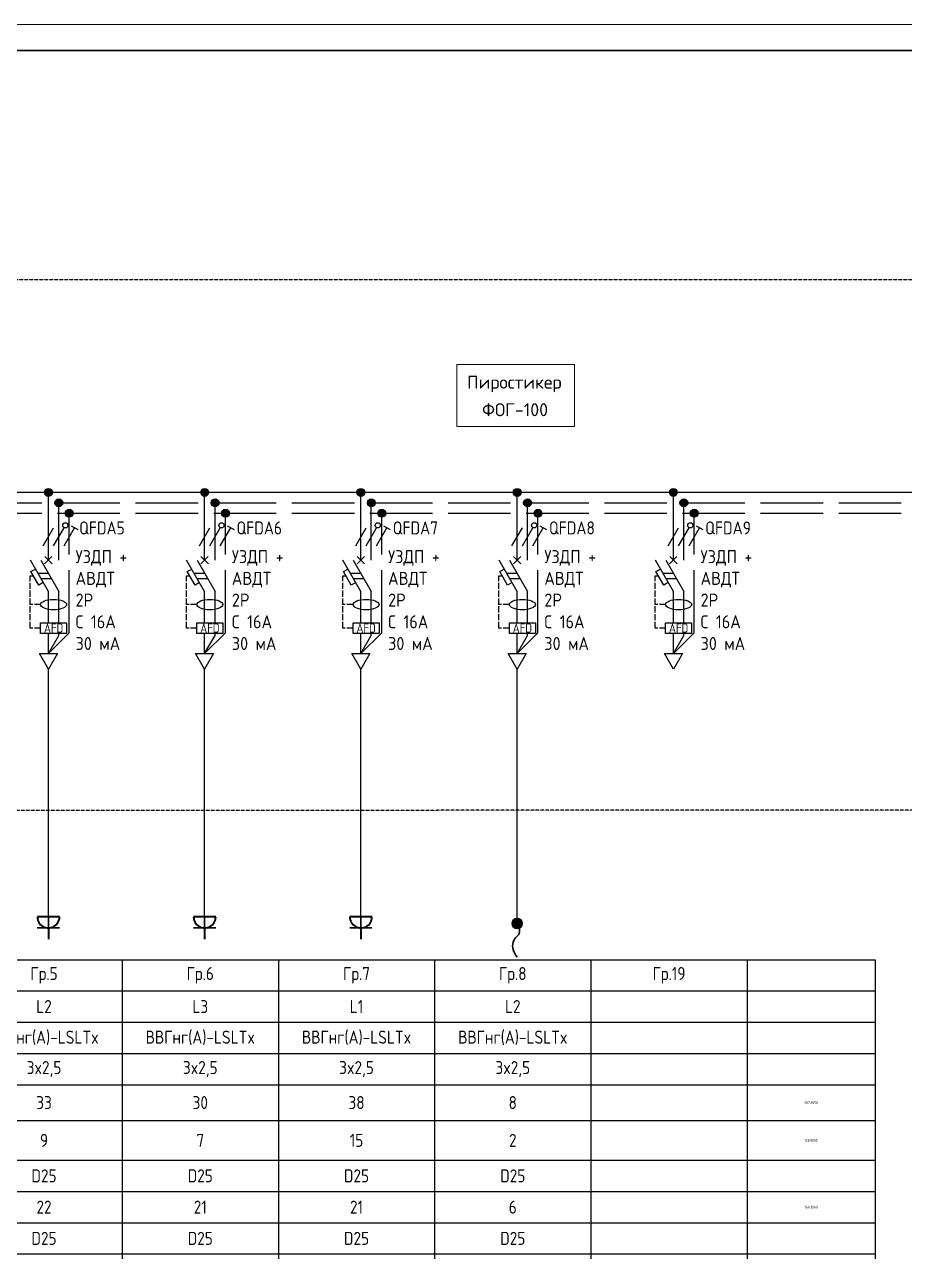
# Model space of a CAD drawing. Header units: millimetres. Extents: x -32 to 417638015, y -35 to 175284279.
# Drawn here: x 1226662 to 1243557, y 38700 to 62248 of the extents above; entities that cross this region are included whole.
import ezdxf
from ezdxf.enums import TextEntityAlignment as Align

# ---------------------------------------------------------------- set-up
doc = ezdxf.new("R2010")
doc.units = ezdxf.units.MM
doc.linetypes.add('ACAD_ISO02W100', pattern=[15, 12, -3])
doc.linetypes.add('DASHED2', pattern=[0.375, 0.25, -0.125])
for name, color, linetype in [('4_Однолинейная схема', 7, 'Continuous'), ('A-HATCH-WALL', 7, 'Continuous'), ('RAMKA', 7, 'Continuous')]:
    doc.layers.add(name, color=color, linetype=linetype)
for name, color, linetype, lineweight in [('A-ANNO-NOTE', 7, 'Continuous', 5), ('ЭОМ_Кабельный вывод', 1, 'Continuous', 35), ('ЭОМ_Розетки быт', 5, 'Continuous', 30)]:
    doc.layers.add(name, color=color, linetype=linetype, lineweight=lineweight)
doc.styles.add('DS23_Isopeur', font='isocpeur.ttf')
doc.styles.add('GOST Common', font='GOST_Common.ttf', dxfattribs={"width": 0.9, "height": 350})
doc.styles.add('GOST Common ISO', font='GOST_Common.ttf', dxfattribs={"width": 0.9, "height": 2.5})
doc.styles.add('ISOCPEUR', font='isocpeur.ttf', dxfattribs={"width": 0.85, "height": 275})
doc.styles.add('ISOCPEUR_1', font='isocpeur.ttf', dxfattribs={"height": 2.5})
doc.styles.add('RAMKA', font='isocpeur.ttf', dxfattribs={"oblique": 15, "height": 5})
doc.styles.get("Standard").update_dxf_attribs({"font": 'arial.ttf'})

# ---------------------------------------------------------------- blocks, each defined once
blk = doc.blocks.new('IRGA_ФОГ - ФОГ-30-6069955-ЩТ-1_1 _Р_ _')
at = {"layer": 'A-ANNO-NOTE'}
for p, q in [((22.6, 11.87), (0, 11.87)), ((0, 11.87), (0, 0)), ((22.6, 0), (22.6, 11.87)), ((0, 0), (22.6, 0))]:
    blk.add_line(p, q, dxfattribs=at)
at = {"layer": 'A-ANNO-NOTE', "insert": (1.98, 9.74), "char_height": 2.5, "width": 18.34, "attachment_point": 1, "style": 'ISOCPEUR_1', "bg_fill": 3, "box_fill_scale": 1.25, "bg_fill_color": 256, "bg_fill_true_color": 13158600, "bg_fill_transparency": 0}
blk.add_mtext('Пиростикер', dxfattribs=at)
blk = doc.blocks.new('*U870')
at = {"layer": '4_Однолинейная схема'}
for p, q in [((0, 1), (0, -1)), ((347.29, 0), (0, 0)), ((347.29, 1), (347.29, -1))]:
    blk.add_line(p, q, dxfattribs=at)
at = {"layer": '4_Однолинейная схема', "color": 1}
for p, q in [((1.51, -1.41), (4.34, 1.41)), ((2.51, -1.41), (5.34, 1.41)), ((3.51, -1.41), (6.34, 1.41)), ((4.84, -3.41), (7.38, -0.87)), ((6.23, -5.41), (9.06, -2.59))]:
    blk.add_line(p, q, dxfattribs=at)
at = {"layer": '4_Однолинейная схема', "linetype": 'ACAD_ISO02W100'}
for p, q in [((0, -2), (347.29, -2)), ((0, -4), (347.29, -4))]:
    blk.add_line(p, q, dxfattribs=at)
at = {"layer": '4_Однолинейная схема', "color": 1}
blk.add_lwpolyline([(9.34, -2.86), (8.78, -2.31)], dxfattribs=at)
blk.add_circle((7.67, -0.59), 0.404, dxfattribs=at)
at = {"layer": '4_Однолинейная схема', "style": 'GOST Common ISO', "width": 0.9}
for s, p in [('L1,2,3', (-7.33, 1.25)), ('N', (-2.64, -2.41)), ('PE', (-4.09, -6.11))]:
    blk.add_text(s, height=2.5, dxfattribs=at).set_placement(p)
blk = doc.blocks.new('*T1221')
at = {"color": 0, "linetype": 'ByBlock', "lineweight": -2, "transparency": 16777216}
for p, q in [((0, 0), (35552, 0)), ((0, 0), (0, -13428)), ((6097, 0), (6097, -13428)), ((9097, 0), (9097, -13428)), ((12097, 0), (12097, -13428)), ((15097, 0), (15097, -13428)), ((18097, 0), (18097, -13428)), ((21097, 0), (21097, -13428)), ((24097, 0), (24097, -13428)), ((27097, 0), (27097, -13428)), ((30097, 0), (30097, -13428)), ((33097, 0), (33097, -13428)), ((35552, 0), (35552, -13428)), ((0, -600), (35552, -600)), ((0, -1200), (35552, -1200)), ((0, -1800), (35552, -1800)), ((0, -2400), (35552, -2400)), ((0, -3087), (35552, -3087)), ((1822, -3087), (1822, -6249)), ((4597, -3087), (4597, -6249)), ((1822, -3849), (35552, -3849)), ((4597, -4449), (35552, -4449)), ((1822, -5049), (35552, -5049)), ((4597, -5649), (35552, -5649)), ((0, -6249), (35552, -6249)), ((0, -7005), (35552, -7005)), ((0, -7605), (35552, -7605)), ((0, -8205), (35552, -8205)), ((0, -8805), (35552, -8805)), ((0, -9405), (35552, -9405)), ((0, -11833), (35552, -11833)), ((0, -13428), (35552, -13428))]:
    blk.add_line(p, q, dxfattribs=at)
at = {"layer": 'Defpoints', "color": 8, "linetype": 'ByBlock', "lineweight": 0, "transparency": 16777216}
for p, q in [((0, -13428), (0, -14322)), ((6097, -13428), (6097, -14322)), ((9097, -13428), (9097, -14322)), ((12097, -13428), (12097, -14322)), ((15097, -13428), (15097, -14322)), ((18097, -13428), (18097, -14322)), ((21097, -13428), (21097, -14322)), ((24097, -13428), (24097, -14322)), ((27097, -13428), (27097, -14322)), ((30097, -13428), (30097, -14322)), ((33097, -13428), (33097, -14322)), ((35552, -13428), (35552, -14322)), ((0, -13678), (35552, -13678)), ((0, -13888), (35552, -13888)), ((0, -14053), (35552, -14053)), ((0, -14322), (35552, -14322))]:
    blk.add_line(p, q, dxfattribs=at)
at = {"color": 0, "transparency": 16777216, "attachment_point": 5, "style": 'ISOCPEUR'}
for s, insert, char_height, width in [('{\\fISOCPEUR|b0|i0|c0;Номер группы', (3048, -300), 250, 6076.6), ('Гр.1', (7597, -300), 250, 2980), ('Гр.2', (10597, -300), 250, 2980), ('Гр.3', (13597, -300), 250, 2980), ('Гр.4', (16597, -300), 250, 2980), ('Гр.5', (19597, -300), 250, 2980), ('Гр.6', (22597, -300), 250, 2980), ('Гр.7', (25597, -300), 250, 2980), ('Гр.8', (28597, -300), 250, 2980), ('Гр.19', (31597, -300), 250, 2980), ('{\\fISOCPEUR|b0|i0|c0;Фазность', (3048, -900), 250, 6076.6), ('L1', (7597, -900), 250, 2980), ('L2', (10597, -900), 250, 2980), ('L3', (13597, -900), 250, 2980), ('L1', (16597, -900), 250, 2980), ('L2', (19597, -900), 250, 2980), ('L3', (22597, -900), 250, 2980), ('L1', (25597, -900), 250, 2980), ('L2', (28597, -900), 250, 2980), ('{\\fISOCPEUR|b0|i0|c0;Марка кабеля', (3048, -1500), 250, 6076.6), ('ВВГнг(A)-LSLTx', (7597, -1500), 250, 2980), ('ВВГнг(A)-LSLTx', (10597, -1500), 250, 2980), ('ВВГнг(A)-LSLTx', (13597, -1500), 250, 2980), ('{\\fISOCPEUR|b0|i0|c0;ВВГнг(A)-LSLTx', (16597, -1500), 250, 2980), ('{\\fISOCPEUR|b0|i0|c0;ВВГнг(A)-LSLTx', (19597, -1500), 250, 2980), ('{\\fISOCPEUR|b0|i0|c0;ВВГнг(A)-LSLTx', (22597, -1500), 250, 2980), ('{\\fISOCPEUR|b0|i0|c0;ВВГнг(A)-LSLTx', (25597, -1500), 250, 2980), ('{\\fISOCPEUR|b0|i0|c0;ВВГнг(A)-LSLTx', (28597, -1500), 250, 2980), ('{\\fISOCPEUR|b0|i0|c0;Сечение кабеля', (3048, -2100), 250, 6076.6), ('3x2,5', (7597, -2100), 250, 2980), ('3x2,5', (10597, -2100), 250, 2980), ('3x2,5', (13597, -2100), 250, 2980), ('3x2,5', (16597, -2100), 250, 2980), ('3x2,5', (19597, -2100), 250, 2980), ('3x2,5', (22597, -2100), 250, 2980), ('3x2,5', (25597, -2100), 250, 2980), ('3x2,5', (28597, -2100), 250, 2980), ('{\\fISOCPEUR|b0|i0|c0;Суммарная длина линии, м', (3048, -2743), 250, 6076.6), ('60', (7597, -2743), 250, 2980), ('55', (10597, -2743), 250, 2980), ('51', (13597, -2743), 250, 2980), ('31', (16597, -2743), 250, 2980), ('33', (19597, -2743), 250, 2980), ('30', (22597, -2743), 250, 2980), ('38', (25597, -2743), 250, 2980), ('8', (28597, -2743), 250, 2980), ('307.3000', (34324, -2743), 50, 2435.33), ('в лотке, \\Pдлина участка', (3209, -3468), 250, 2755.56), ('L каб., м', (5347, -3468), 250, 1479.52), ('30', (7597, -3468), 250, 2980), ('30', (10597, -3468), 250, 2980), ('20', (13597, -3468), 250, 2980), ('15', (16597, -3468), 250, 2980), ('9', (19597, -3468), 250, 2980), ('7', (22597, -3468), 250, 2980), ('15', (25597, -3468), 250, 2980), ('2', (28597, -3468), 250, 2980), ('128.0000', (34324, -3468), 50, 2435.33), ('D трубы', (5347, -4149), 250, 1479.52), ('в ПВХ трубе \\P  ', (3209, -4449), 250, 2755.56), ('D25 ', (7597, -4149), 250, 2980), ('D25 ', (10597, -4149), 250, 2980), ('D25 ', (13597, -4149), 250, 2980), ('D25 ', (16597, -4149), 250, 2980), ('D25 ', (19597, -4149), 250, 2980), ('D25 ', (22597, -4149), 250, 2980), ('D25 ', (25597, -4149), 250, 2980), ('D25 ', (28597, -4149), 250, 2980), ('Способ прокладки', (911, -4668), 250, 1801.52), ('L каб., м', (5347, -4749), 250, 1479.52), ('29', (7597, -4749), 250, 2980), ('24', (10597, -4749), 250, 2980), ('30', (13597, -4749), 250, 2980), ('15', (16597, -4749), 250, 2980), ('22', (19597, -4749), 250, 2980), ('21', (22597, -4749), 250, 2980), ('21', (25597, -4749), 250, 2980), ('6', (28597, -4749), 250, 2980), ('169.3000', (34324, -4749), 50, 2435.33), ('в ПВХ* трубе в полу \\P  ', (3209, -5649), 250, 2755.56), ('D трубы', (5347, -5349), 250, 1479.52), ('D25 ', (7597, -5349), 250, 2980), ('D25 ', (10597, -5349), 250, 2980), ('D25 ', (13597, -5349), 250, 2980), ('D25 ', (16597, -5349), 250, 2980), ('D25 ', (19597, -5349), 250, 2980), ('D25 ', (22597, -5349), 250, 2980), ('D25 ', (25597, -5349), 250, 2980), ('D25 ', (28597, -5349), 250, 2980), ('L каб., м', (5347, -5949), 250, 1479.52), ('1', (7597, -5949), 250, 2980), ('1', (10597, -5949), 250, 2980), ('1', (13597, -5949), 250, 2980), ('1', (16597, -5949), 250, 2980), ('2', (19597, -5949), 250, 2980), ('2', (22597, -5949), 250, 2980), ('2', (25597, -5949), 250, 2980), ('0', (28597, -5949), 250, 2980), ('Установленная мощность, кВт', (3048, -6627), 250, 6076.6), ('1.75', (7597, -6627), 250, 2980), ('1.40', (10597, -6627), 250, 2980), ('1.40', (13597, -6627), 250, 2980), ('1.40', (16597, -6627), 250, 2980), ('1.90', (19597, -6627), 250, 2980), ('1.40', (22597, -6627), 250, 2980), ('1.40', (25597, -6627), 250, 2980), ('1.60', (28597, -6627), 250, 2980), ('12.2500', (34324, -6627), 50, 2435.33), ('Коэффициент мощности', (3048, -7305), 250, 6076.6), ('0,90', (7597, -7305), 250, 2980), ('0,90', (10597, -7305), 250, 2980), ('0,90', (13597, -7305), 250, 2980), ('0,90', (16597, -7305), 250, 2980), ('0,90', (19597, -7305), 250, 2980), ('0,90', (22597, -7305), 250, 2980), ('0,90', (25597, -7305), 250, 2980), ('0,80', (28597, -7305), 250, 2980), ('0.8500', (34324, -7305), 50, 2435.33), ('Ток, А', (3048, -7905), 250, 6076.6), ('8,84', (7597, -7905), 250, 2980), ('7,07', (10597, -7905), 250, 2980), ('7,07', (13597, -7905), 250, 2980), ('7,07', (16597, -7905), 250, 2980), ('9,60', (19597, -7905), 250, 2980), ('7,07', (22597, -7905), 250, 2980), ('7,07', (25597, -7905), 250, 2980), ('9,09', (28597, -7905), 250, 2980), ('21,90', (34324, -7905), 50, 2435.33), ('{\\fISOCPEUR|b0|i0|c0;Потеря напряжения, %', (3048, -8505), 250, 6076.6), ('1,65', (7597, -8505), 250, 2980), ('1,21', (10597, -8505), 250, 2980), ('2,21', (13597, -8505), 250, 2980), ('1,10', (16597, -8505), 250, 2980), ('1,59', (19597, -8505), 250, 2980), ('1,06', (22597, -8505), 250, 2980), ('1,34', (25597, -8505), 250, 2980), ('0,39', (28597, -8505), 250, 2980), ('{\\fISOCPEUR|b0|i0|c0;№ помещения', (3048, -9105), 250, 6076.6), ('322', (7597, -9105), 250, 2980), ('322', (10597, -9105), 250, 2980), ('322', (13597, -9105), 250, 2980), ('313', (16597, -9105), 250, 2980), ('304,321', (19597, -9105), 250, 2980), ('320', (22597, -9105), 250, 2980), ('319', (25597, -9105), 250, 2980), ('312', (28597, -9105), 250, 2980), ('Раб.место учителя, ноутбук.\\PИтер. у-во, Резерв(2шт), {\\W0.85;\\C256;Школьный информатор}', (19597, -10619), 250, 2980), ('Раб.место учителя, ноутбук.\\PИтер. у-во, Моноблок, Резерв', (10597, -10619), 250, 2980), ('Раб.место учителя, ноутбук.\\PИтер. у-во, Резерв(3шт)', (7597, -10619), 250, 2980), ('Раб.место учителя, ноутбук.\\PИтер. у-во, Резерв(2шт)', (22597, -10619), 250, 2980), ('Раб.место учителя, ноутбук.\\PИтер. у-во, Резерв(2шт)', (25597, -10619), 250, 2980), ('Моноблок, Телевизор, \\PРезерв(2шт)', (16597, -10619), 250, 2980), ('Наименование электроприемника', (3048, -10619), 250, 6076.6), ('Моноблок(3шт), Резерв', (13597, -10619), 250, 2980), ('Электросушитель', (28597, -10619), 250, 2980), ('Компьютеры и ноутбуки,  учебное оборудование', (7597, -12631), 250, 2980), ('Компьютеры и ноутбуки,  учебное оборудование', (10597, -12631), 250, 2980), ('Компьютеры и ноутбуки,  учебное оборудование', (13597, -12631), 250, 2980), ('Компьютеры и ноутбуки,  учебное оборудование', (16597, -12631), 250, 2980), ('Компьютеры и ноутбуки,  учебное оборудование', (19597, -12631), 250, 2980), ('Компьютеры и ноутбуки,  учебное оборудование', (25597, -12631), 250, 2980), ('Тип оборудования', (3048, -12631), 250, 6076.6), ('  учебное оборудование', (22597, -12631), 250, 2980), ('Электросушители', (28597, -12631), 250, 2980), ('Резерв', (31597, -12631), 250, 2980)]:
    blk.add_mtext(s, dxfattribs=dict(at, insert=insert, char_height=char_height, width=width))
at = {"color": 255, "transparency": 16777216, "char_height": 10, "attachment_point": 5, "style": 'ISOCPEUR'}
for s, insert, width in [('Коэф спроса', (3048, -13553), 6076.6), ('0,40', (7597, -13553), 2980), ('0,15', (10597, -13553), 2980), ('0,50', (13597, -13553), 2980), ('0,20', (16597, -13553), 2980), ('0,20', (19597, -13553), 2980), ('0,20', (22597, -13553), 2980), ('0,80', (25597, -13553), 2980), ('0,15', (31597, -13553), 2980), ('0,30', (34324, -13553), 2435.33), ('0,70', (7597, -13783), 2980), ('0,21', (10597, -13783), 2980), ('0,70', (13597, -13783), 2980), ('0,28', (16597, -13783), 2980), ('0,38', (19597, -13783), 2980), ('0,28', (22597, -13783), 2980), ('1,12', (25597, -13783), 2980), ('####', (31597, -13783), 2980), ('3.6700', (34324, -13783), 2435.33), ('Полная расчетная мощность', (3048, -13970), 6076.6), ('0,78', (7597, -13970), 2980), ('0,23', (10597, -13970), 2980), ('0,78', (13597, -13970), 2980), ('0,31', (16597, -13970), 2980), ('0,42', (19597, -13970), 2980), ('0,31', (22597, -13970), 2980), ('1,24', (25597, -13970), 2980), ('####', (31597, -13970), 2980), ('4.0778', (34324, -13970), 2435.33), ('Косинус Итог', (3048, -14187), 6076.6), ('0.9000', (34324, -14187), 2435.33)]:
    blk.add_mtext(s, dxfattribs=dict(at, insert=insert, width=width))
blk = doc.blocks.new('*U849')
at = {"lineweight": -2}
h = blk.add_hatch(color=256, dxfattribs=at)
h.dxf.hatch_style = 1
edge = h.paths.add_edge_path()
edge.add_arc((0, 0), 0.75, 0, 360)
at = {"layer": 'A-HATCH-WALL', "lineweight": -2}
h = blk.add_hatch(color=256, dxfattribs=at)
h.dxf.hatch_style = 1
edge = h.paths.add_edge_path()
edge.add_arc((2, -2), 0.75, 0, 360)
h = blk.add_hatch(color=256, dxfattribs=at)
h.dxf.hatch_style = 1
edge = h.paths.add_edge_path()
edge.add_arc((4, -4), 0.75, 0, 360)
at = {"lineweight": -2}
for points in [[(0, -13), (0, 0)], [(0, -25.05), (0, -19), (-3.46, -13)], [(-1.46, -13), (2, -19)], [(-0.73, -13.73), (0.69, -12.31)], [(0.71, -13.71), (-0.71, -12.29)], [(-0.98, -17.3), (-1.85, -17.8), (-3.35, -15.2), (-2.48, -14.7)], [(-2.02, -15.5), (-0.02, -15.5)], [(-1.44, -16.5), (0.56, -16.5)], [(0, -30.92), (0, -27.05)]]:
    blk.add_lwpolyline(points, dxfattribs=at)
at = {"linetype": 'ACAD_ISO02W100', "lineweight": -2}
for points in [[(2, -13), (2, -2)], [(4, -26.92), (4, -4)], [(2, -25.05), (2, -19)], [(0, -30.92), (4, -26.92)], [(0, -30.92), (2, -27.46), (2, -26.97)]]:
    blk.add_lwpolyline(points, dxfattribs=at)
at = {"color": 1, "lineweight": -2}
for points in [[(-1, -10.23), (1, -6.77)], [(1, -10.23), (3, -6.77)], [(3, -10.23), (5, -6.77)], [(4.35, -6.39), (5.65, -7.14)]]:
    blk.add_lwpolyline(points, dxfattribs=at)
at = {"color": 1, "linetype": 'ACAD_ISO02W100', "lineweight": -2, "ltscale": 0.1}
for points in [[(-3.5, -21.53), (-3.5, -21.53), (-3.5, -16), (-2.89, -16)], [(-1.5, -21.53), (-3.5, -21.53)], [(-1.5, -26.05), (-3.5, -26.05), (-3.5, -21.53)]]:
    blk.add_lwpolyline(points, dxfattribs=at)
at = {"lineweight": -2}
blk.add_lwpolyline([(0, -33.92), (-1.73, -30.92), (1.73, -30.92)], close=True, dxfattribs=at)
for centre in [(0, 0), (2, -2), (4, -4)]:
    blk.add_circle(centre, 0.75, dxfattribs=at)
at = {"color": 1, "lineweight": -2}
blk.add_circle((3.25, -6.33), 0.5, dxfattribs=at)
at = {"lineweight": -2}
blk.add_ellipse((1, -21.53), major_axis=(2.5, 0), ratio=0.4, dxfattribs=at)
at = {"style": 'GOST Common ISO', "width": 0.9}
blk.add_attdef('ФАЗА', text='', height=2.5, dxfattribs=at).set_placement((0, 2), align=Align.CENTER)
at = {"lineweight": -2}
blk.add_wipeout([(-1.49, -25.05), (3.5, -25.05), (3.5, -27.05), (-1.49, -27.05)], dxfattribs=at)
blk.add_lwpolyline([(3.5, -27.05), (-1.49, -27.05), (-1.49, -25.05), (3.5, -25.05)], close=True, dxfattribs=at)
at = {"lineweight": -2, "insert": (1, -26.05), "char_height": 1.75, "attachment_point": 5, "style": 'GOST Common ISO'}
blk.add_mtext_dynamic_manual_height_columns('AFD', width=4.9912, gutter_width=12.5, heights=[0], dxfattribs=at)
blk = doc.blocks.new('*U850')
at = {"lineweight": -2}
h = blk.add_hatch(color=256, dxfattribs=at)
h.dxf.hatch_style = 1
edge = h.paths.add_edge_path()
edge.add_arc((0, 0), 0.75, 0, 360)
at = {"layer": 'A-HATCH-WALL', "lineweight": -2}
h = blk.add_hatch(color=256, dxfattribs=at)
h.dxf.hatch_style = 1
edge = h.paths.add_edge_path()
edge.add_arc((2, -2), 0.75, 0, 360)
h = blk.add_hatch(color=256, dxfattribs=at)
h.dxf.hatch_style = 1
edge = h.paths.add_edge_path()
edge.add_arc((4, -4), 0.75, 0, 360)
at = {"lineweight": -2}
for points in [[(0, -13), (0, 0)], [(0, -25.05), (0, -19), (-3.46, -13)], [(-1.46, -13), (2, -19)], [(-0.73, -13.73), (0.69, -12.31)], [(0.71, -13.71), (-0.71, -12.29)], [(-0.98, -17.3), (-1.85, -17.8), (-3.35, -15.2), (-2.48, -14.7)], [(-2.02, -15.5), (-0.02, -15.5)], [(-1.44, -16.5), (0.56, -16.5)], [(0, -30.92), (0, -27.05)]]:
    blk.add_lwpolyline(points, dxfattribs=at)
at = {"linetype": 'ACAD_ISO02W100', "lineweight": -2}
for points in [[(2, -13), (2, -2)], [(4, -26.92), (4, -4)], [(2, -25.05), (2, -19)], [(0, -30.92), (4, -26.92)], [(0, -30.92), (2, -27.46), (2, -26.97)]]:
    blk.add_lwpolyline(points, dxfattribs=at)
at = {"color": 1, "lineweight": -2}
for points in [[(-1, -10.23), (1, -6.77)], [(1, -10.23), (3, -6.77)], [(3, -10.23), (5, -6.77)], [(4.35, -6.39), (5.65, -7.14)]]:
    blk.add_lwpolyline(points, dxfattribs=at)
at = {"color": 1, "linetype": 'ACAD_ISO02W100', "lineweight": -2, "ltscale": 0.1}
for points in [[(-3.5, -21.53), (-3.5, -21.53), (-3.5, -16), (-2.89, -16)], [(-1.5, -21.53), (-3.5, -21.53)], [(-1.5, -26.05), (-3.5, -26.05), (-3.5, -21.53)]]:
    blk.add_lwpolyline(points, dxfattribs=at)
at = {"lineweight": -2}
blk.add_lwpolyline([(0, -33.92), (-1.73, -30.92), (1.73, -30.92)], close=True, dxfattribs=at)
for centre in [(0, 0), (2, -2), (4, -4)]:
    blk.add_circle(centre, 0.75, dxfattribs=at)
at = {"color": 1, "lineweight": -2}
blk.add_circle((3.25, -6.33), 0.5, dxfattribs=at)
at = {"lineweight": -2}
blk.add_ellipse((1, -21.53), major_axis=(2.5, 0), ratio=0.4, dxfattribs=at)
at = {"style": 'GOST Common ISO', "width": 0.9}
blk.add_attdef('ФАЗА', text='', height=2.5, dxfattribs=at).set_placement((0, 2), align=Align.CENTER)
at = {"lineweight": -2}
blk.add_wipeout([(-1.49, -25.05), (3.5, -25.05), (3.5, -27.05), (-1.49, -27.05)], dxfattribs=at)
blk.add_lwpolyline([(3.5, -27.05), (-1.49, -27.05), (-1.49, -25.05), (3.5, -25.05)], close=True, dxfattribs=at)
at = {"lineweight": -2, "insert": (1, -26.05), "char_height": 1.75, "attachment_point": 5, "style": 'GOST Common ISO'}
blk.add_mtext_dynamic_manual_height_columns('AFD', width=4.9912, gutter_width=12.5, heights=[0], dxfattribs=at)
blk = doc.blocks.new('*U851')
at = {"lineweight": -2}
h = blk.add_hatch(color=256, dxfattribs=at)
h.dxf.hatch_style = 1
edge = h.paths.add_edge_path()
edge.add_arc((0, 0), 0.75, 0, 360)
at = {"layer": 'A-HATCH-WALL', "lineweight": -2}
h = blk.add_hatch(color=256, dxfattribs=at)
h.dxf.hatch_style = 1
edge = h.paths.add_edge_path()
edge.add_arc((2, -2), 0.75, 0, 360)
h = blk.add_hatch(color=256, dxfattribs=at)
h.dxf.hatch_style = 1
edge = h.paths.add_edge_path()
edge.add_arc((4, -4), 0.75, 0, 360)
at = {"lineweight": -2}
for points in [[(0, -13), (0, 0)], [(0, -25.05), (0, -19), (-3.46, -13)], [(-1.46, -13), (2, -19)], [(-0.73, -13.73), (0.69, -12.31)], [(0.71, -13.71), (-0.71, -12.29)], [(-0.98, -17.3), (-1.85, -17.8), (-3.35, -15.2), (-2.48, -14.7)], [(-2.02, -15.5), (-0.02, -15.5)], [(-1.44, -16.5), (0.56, -16.5)], [(0, -30.92), (0, -27.05)]]:
    blk.add_lwpolyline(points, dxfattribs=at)
at = {"linetype": 'ACAD_ISO02W100', "lineweight": -2}
for points in [[(2, -13), (2, -2)], [(4, -26.92), (4, -4)], [(2, -25.05), (2, -19)], [(0, -30.92), (4, -26.92)], [(0, -30.92), (2, -27.46), (2, -26.97)]]:
    blk.add_lwpolyline(points, dxfattribs=at)
at = {"color": 1, "lineweight": -2}
for points in [[(-1, -10.23), (1, -6.77)], [(1, -10.23), (3, -6.77)], [(3, -10.23), (5, -6.77)], [(4.35, -6.39), (5.65, -7.14)]]:
    blk.add_lwpolyline(points, dxfattribs=at)
at = {"color": 1, "linetype": 'ACAD_ISO02W100', "lineweight": -2, "ltscale": 0.1}
for points in [[(-3.5, -21.53), (-3.5, -21.53), (-3.5, -16), (-2.89, -16)], [(-1.5, -21.53), (-3.5, -21.53)], [(-1.5, -26.05), (-3.5, -26.05), (-3.5, -21.53)]]:
    blk.add_lwpolyline(points, dxfattribs=at)
at = {"lineweight": -2}
blk.add_lwpolyline([(0, -33.92), (-1.73, -30.92), (1.73, -30.92)], close=True, dxfattribs=at)
for centre in [(0, 0), (2, -2), (4, -4)]:
    blk.add_circle(centre, 0.75, dxfattribs=at)
at = {"color": 1, "lineweight": -2}
blk.add_circle((3.25, -6.33), 0.5, dxfattribs=at)
at = {"lineweight": -2}
blk.add_ellipse((1, -21.53), major_axis=(2.5, 0), ratio=0.4, dxfattribs=at)
at = {"style": 'GOST Common ISO', "width": 0.9}
blk.add_attdef('ФАЗА', text='', height=2.5, dxfattribs=at).set_placement((0, 2), align=Align.CENTER)
at = {"lineweight": -2}
blk.add_wipeout([(-1.49, -25.05), (3.5, -25.05), (3.5, -27.05), (-1.49, -27.05)], dxfattribs=at)
blk.add_lwpolyline([(3.5, -27.05), (-1.49, -27.05), (-1.49, -25.05), (3.5, -25.05)], close=True, dxfattribs=at)
at = {"lineweight": -2, "insert": (1, -26.05), "char_height": 1.75, "attachment_point": 5, "style": 'GOST Common ISO'}
blk.add_mtext_dynamic_manual_height_columns('AFD', width=4.9912, gutter_width=12.5, heights=[0], dxfattribs=at)
blk = doc.blocks.new('*U75')
at = {"lineweight": -2}
h = blk.add_hatch(color=0, dxfattribs=at)
h.dxf.hatch_style = 1
edge = h.paths.add_edge_path()
edge.add_arc((0, 0), 65, 0, 360)
at = {"color": 0, "lineweight": -2}
blk.add_lwpolyline([(0, 0, -0.089362), (26, -58, -0.105459), (28, -113, -0.18734), (-7, -172, 0.159257), (-52, -238, 0.13816), (-53, -334, 0.121425), (0, -430)], format="xyb", dxfattribs=at)
blk.add_circle((0, 0), 65, dxfattribs=at)
at = {"color": 7, "style": 'GOST Common', "width": 0.9}
blk.add_attdef('ОБОРУДОВАНИЕ', (-96, -331), '', height=250, dxfattribs=at)
blk = doc.blocks.new('*U852')
at = {"linetype": 'ByBlock', "lineweight": -2}
blk.add_lwpolyline([(0, -1.02), (0, 47.88)], dxfattribs=at)
at = {"layer": 'ЭОМ_Кабельный вывод', "lineweight": 30, "xscale": 0.015, "yscale": 0.015, "zscale": 0.015}
blk.add_blockref('*U75', (0, -1.02), dxfattribs=at)
at = {"style": 'GOST Common ISO'}
for tag, p in [('3_СТРОКА', (13.93, -0.04)), ('1_СТРОКА', (4.43, -0.04)), ('2_СТРОКА', (9.18, -0.04)), ('4_СТРОКА', (18.38, -0.25)), ('ТРАССА', (-0.32, -0.04))]:
    blk.add_attdef(tag, p, '', height=2.5, rotation=90, dxfattribs=at)
blk = doc.blocks.new('*U853')
at = {"lineweight": -2}
h = blk.add_hatch(color=256, dxfattribs=at)
h.dxf.hatch_style = 1
edge = h.paths.add_edge_path()
edge.add_arc((0, 0), 0.75, 0, 360)
at = {"layer": 'A-HATCH-WALL', "lineweight": -2}
h = blk.add_hatch(color=256, dxfattribs=at)
h.dxf.hatch_style = 1
edge = h.paths.add_edge_path()
edge.add_arc((2, -2), 0.75, 0, 360)
h = blk.add_hatch(color=256, dxfattribs=at)
h.dxf.hatch_style = 1
edge = h.paths.add_edge_path()
edge.add_arc((4, -4), 0.75, 0, 360)
at = {"lineweight": -2}
for points in [[(0, -13), (0, 0)], [(0, -25.05), (0, -19), (-3.46, -13)], [(-1.46, -13), (2, -19)], [(-0.73, -13.73), (0.69, -12.31)], [(0.71, -13.71), (-0.71, -12.29)], [(-0.98, -17.3), (-1.85, -17.8), (-3.35, -15.2), (-2.48, -14.7)], [(-2.02, -15.5), (-0.02, -15.5)], [(-1.44, -16.5), (0.56, -16.5)], [(0, -30.92), (0, -27.05)]]:
    blk.add_lwpolyline(points, dxfattribs=at)
at = {"linetype": 'ACAD_ISO02W100', "lineweight": -2}
for points in [[(2, -13), (2, -2)], [(4, -26.92), (4, -4)], [(2, -25.05), (2, -19)], [(0, -30.92), (4, -26.92)], [(0, -30.92), (2, -27.46), (2, -26.97)]]:
    blk.add_lwpolyline(points, dxfattribs=at)
at = {"color": 1, "lineweight": -2}
for points in [[(-1, -10.23), (1, -6.77)], [(1, -10.23), (3, -6.77)], [(3, -10.23), (5, -6.77)], [(4.35, -6.39), (5.65, -7.14)]]:
    blk.add_lwpolyline(points, dxfattribs=at)
at = {"color": 1, "linetype": 'ACAD_ISO02W100', "lineweight": -2, "ltscale": 0.1}
for points in [[(-3.5, -21.53), (-3.5, -21.53), (-3.5, -16), (-2.89, -16)], [(-1.5, -21.53), (-3.5, -21.53)], [(-1.5, -26.05), (-3.5, -26.05), (-3.5, -21.53)]]:
    blk.add_lwpolyline(points, dxfattribs=at)
at = {"lineweight": -2}
blk.add_lwpolyline([(0, -33.92), (-1.73, -30.92), (1.73, -30.92)], close=True, dxfattribs=at)
for centre in [(0, 0), (2, -2), (4, -4)]:
    blk.add_circle(centre, 0.75, dxfattribs=at)
at = {"color": 1, "lineweight": -2}
blk.add_circle((3.25, -6.33), 0.5, dxfattribs=at)
at = {"lineweight": -2}
blk.add_ellipse((1, -21.53), major_axis=(2.5, 0), ratio=0.4, dxfattribs=at)
at = {"style": 'GOST Common ISO', "width": 0.9}
blk.add_attdef('ФАЗА', text='', height=2.5, dxfattribs=at).set_placement((0, 2), align=Align.CENTER)
at = {"lineweight": -2}
blk.add_wipeout([(-1.49, -25.05), (3.5, -25.05), (3.5, -27.05), (-1.49, -27.05)], dxfattribs=at)
blk.add_lwpolyline([(3.5, -27.05), (-1.49, -27.05), (-1.49, -25.05), (3.5, -25.05)], close=True, dxfattribs=at)
at = {"lineweight": -2, "insert": (1, -26.05), "char_height": 1.75, "attachment_point": 5, "style": 'GOST Common ISO'}
blk.add_mtext_dynamic_manual_height_columns('AFD', width=4.9912, gutter_width=12.5, heights=[0], dxfattribs=at)
blk = doc.blocks.new('*U854')
at = {"lineweight": -2}
h = blk.add_hatch(color=256, dxfattribs=at)
h.dxf.hatch_style = 1
edge = h.paths.add_edge_path()
edge.add_arc((0, 0), 0.75, 0, 360)
at = {"layer": 'A-HATCH-WALL', "lineweight": -2}
h = blk.add_hatch(color=256, dxfattribs=at)
h.dxf.hatch_style = 1
edge = h.paths.add_edge_path()
edge.add_arc((2, -2), 0.75, 0, 360)
h = blk.add_hatch(color=256, dxfattribs=at)
h.dxf.hatch_style = 1
edge = h.paths.add_edge_path()
edge.add_arc((4, -4), 0.75, 0, 360)
at = {"lineweight": -2}
for points in [[(0, -13), (0, 0)], [(0, -25.05), (0, -19), (-3.46, -13)], [(-1.46, -13), (2, -19)], [(-0.73, -13.73), (0.69, -12.31)], [(0.71, -13.71), (-0.71, -12.29)], [(-0.98, -17.3), (-1.85, -17.8), (-3.35, -15.2), (-2.48, -14.7)], [(-2.02, -15.5), (-0.02, -15.5)], [(-1.44, -16.5), (0.56, -16.5)], [(0, -30.92), (0, -27.05)]]:
    blk.add_lwpolyline(points, dxfattribs=at)
at = {"linetype": 'ACAD_ISO02W100', "lineweight": -2}
for points in [[(2, -13), (2, -2)], [(4, -26.92), (4, -4)], [(2, -25.05), (2, -19)], [(0, -30.92), (4, -26.92)], [(0, -30.92), (2, -27.46), (2, -26.97)]]:
    blk.add_lwpolyline(points, dxfattribs=at)
at = {"color": 1, "lineweight": -2}
for points in [[(-1, -10.23), (1, -6.77)], [(1, -10.23), (3, -6.77)], [(3, -10.23), (5, -6.77)], [(4.35, -6.39), (5.65, -7.14)]]:
    blk.add_lwpolyline(points, dxfattribs=at)
at = {"color": 1, "linetype": 'ACAD_ISO02W100', "lineweight": -2, "ltscale": 0.1}
for points in [[(-3.5, -21.53), (-3.5, -21.53), (-3.5, -16), (-2.89, -16)], [(-1.5, -21.53), (-3.5, -21.53)], [(-1.5, -26.05), (-3.5, -26.05), (-3.5, -21.53)]]:
    blk.add_lwpolyline(points, dxfattribs=at)
at = {"lineweight": -2}
blk.add_lwpolyline([(0, -33.92), (-1.73, -30.92), (1.73, -30.92)], close=True, dxfattribs=at)
for centre in [(0, 0), (2, -2), (4, -4)]:
    blk.add_circle(centre, 0.75, dxfattribs=at)
at = {"color": 1, "lineweight": -2}
blk.add_circle((3.25, -6.33), 0.5, dxfattribs=at)
at = {"lineweight": -2}
blk.add_ellipse((1, -21.53), major_axis=(2.5, 0), ratio=0.4, dxfattribs=at)
at = {"style": 'GOST Common ISO', "width": 0.9}
blk.add_attdef('ФАЗА', text='', height=2.5, dxfattribs=at).set_placement((0, 2), align=Align.CENTER)
at = {"lineweight": -2}
blk.add_wipeout([(-1.49, -25.05), (3.5, -25.05), (3.5, -27.05), (-1.49, -27.05)], dxfattribs=at)
blk.add_lwpolyline([(3.5, -27.05), (-1.49, -27.05), (-1.49, -25.05), (3.5, -25.05)], close=True, dxfattribs=at)
at = {"lineweight": -2, "insert": (1, -26.05), "char_height": 1.75, "attachment_point": 5, "style": 'GOST Common ISO'}
blk.add_mtext_dynamic_manual_height_columns('AFD', width=4.9912, gutter_width=12.5, heights=[0], dxfattribs=at)
blk = doc.blocks.new('*U863')
at = {"lineweight": 5, "transparency": 33554687}
blk.add_lwpolyline([(0, 0), (0, 420), (594, 420), (594, 0)], close=True, dxfattribs=at)
at = {"lineweight": 30, "transparency": 33554687}
blk.add_lwpolyline([(20, 5), (20, 415), (589, 415), (589, 5)], close=True, dxfattribs=at)
at = {"lineweight": 9, "transparency": 33554687, "oblique": 15, "width": 0.9}
blk.add_attdef('ОБЪЕКТ', text='', height=2.5, dxfattribs=at).set_placement((529, 42.5), align=Align.MIDDLE_CENTER)
at = {"transparency": 33554687, "style": 'RAMKA', "oblique": 15, "width": 0.9}
for tag, height, p in [('СТРАНИЦА', 0.00025, (588.9995, 414.9996)), ('ДАТА1', 2.5, (464, 32.5)), ('ДАТА2', 2.5, (464, 27.5)), ('СТАДИЯ', 2.5, (546.5, 25)), ('ЛИСТ', 2.5, (561.5, 25)), ('ЛИСТОВ', 2.5, (579, 25)), ('ДАТА3', 2.5, (464, 22.5)), ('ДАТА4', 2.5, (464, 17.5)), ('ДАТА5', 2.5, (464, 12.5)), ('ДАТА6', 2.5, (464, 7.5))]:
    blk.add_attdef(tag, text='', height=height, dxfattribs=at).set_placement(p, align=Align.MIDDLE_CENTER)
at = {"transparency": 33554687, "style": 'RAMKA', "oblique": 15, "width": 0.9, "flags": 8}
blk.add_attdef('ШИФР', text='', height=5, dxfattribs=at).set_placement((529, 55), align=Align.MIDDLE_CENTER)
at = {"transparency": 33554687, "style": 'RAMKA', "oblique": 15, "width": 0.9}
for tag, p in [('ДОЛЖНОСТЬ1', (405, 32.5)), ('ФИО1', (425, 32.5)), ('ДОЛЖНОСТЬ2', (405, 27.5)), ('ФИО2', (425, 27.5)), ('ДОЛЖНОСТЬ3', (405, 22.5)), ('ФИО3', (425, 22.5)), ('ДОЛЖНОСТЬ4', (405, 17.5)), ('ФИО4', (425, 17.5)), ('ДОЛЖНОСТЬ5', (405, 12.5)), ('ФИО5', (425, 12.5)), ('ДОЛЖНОСТЬ6', (405, 7.5)), ('ФИО6', (425, 7.5))]:
    blk.add_attdef(tag, text='', height=2.5, dxfattribs=at).set_placement(p, align=Align.MIDDLE_LEFT)
at = {"lineweight": 9, "transparency": 33554687, "oblique": 15, "width": 0.9, "flags": 128}
blk.add_attdef('НАИМЕНОВАНИЕ', text='', height=2.5, dxfattribs=at).set_placement((504, 12.5), align=Align.MIDDLE_CENTER)
at = {"lineweight": 13, "transparency": 33554687, "oblique": 15, "width": 0.9, "flags": 15}
blk.add_attdef('КОМПАНИЯ', text='', height=2.5, dxfattribs=at).set_placement((564, 12.5), align=Align.MIDDLE_CENTER)
at = {"transparency": 33554687, "style": 'RAMKA', "oblique": 15, "width": 0.9, "flags": 8}
blk.add_attdef('ФОРМАТЛИСТА', text='', height=2.5, dxfattribs=at).set_placement((560, 2.5), align=Align.MIDDLE_LEFT)
blk = doc.blocks.new('*U74')
at = {"color": 0, "lineweight": 40}
for p, q in [((18, 249), (-18, -249)), ((249, -18), (499, -37))]:
    blk.add_line(p, q, dxfattribs=at)
at = {"color": 0}
for p, q in [((0, 0), (249, -18)), ((268, 231), (231, -268))]:
    blk.add_line(p, q, dxfattribs=at)
at = {"color": 0, "lineweight": 40}
blk.add_arc((0, 0), 250, 265.799, 85.799, dxfattribs=at)
at = {"color": 7, "style": 'GOST Common', "width": 0.9}
for tag, p in [('КОЛВО', (36, 425)), ('ВЫСОТА', (294, -391))]:
    blk.add_attdef(tag, p, '', height=350, dxfattribs=at)
at = {"color": 7, "linetype": 'ByBlock', "style": 'GOST Common', "width": 0.9}
blk.add_attdef('ГРУППА', text='', height=350, dxfattribs=at).set_placement((-568, 0), align=Align.RIGHT)
blk = doc.blocks.new('*U814')
at = {"linetype": 'ByBlock', "lineweight": -2}
blk.add_lwpolyline([(0, -1), (0, 838.3)], dxfattribs=at)
at = {"layer": 'ЭОМ_Розетки быт', "color": 0, "xscale": 0.15, "yscale": 0.15, "zscale": 0.15, "rotation": 274.1958433846598}
blk.add_blockref('*U74', (0, -1), dxfattribs=at)
at = {"style": 'GOST Common ISO'}
for tag, p in [('ТРАССА', (-0.3, 0)), ('1_СТРОКА', (4.4, 0)), ('2_СТРОКА', (9.2, 0)), ('3_СТРОКА', (13.9, 0)), ('4_СТРОКА', (18.4, -0.2))]:
    blk.add_attdef(tag, p, '', height=2.5, rotation=90, dxfattribs=at)
blk = doc.blocks.new('*U815')
at = {"linetype": 'ByBlock', "lineweight": -2}
blk.add_lwpolyline([(0, -1), (0, 838.3)], dxfattribs=at)
at = {"layer": 'ЭОМ_Розетки быт', "color": 0, "xscale": 0.15, "yscale": 0.15, "zscale": 0.15, "rotation": 274.1958433846598}
blk.add_blockref('*U74', (0, -1), dxfattribs=at)
at = {"style": 'GOST Common ISO'}
for tag, p in [('ТРАССА', (-0.3, 0)), ('1_СТРОКА', (4.4, 0)), ('2_СТРОКА', (9.2, 0)), ('3_СТРОКА', (13.9, 0)), ('4_СТРОКА', (18.4, -0.2))]:
    blk.add_attdef(tag, p, '', height=2.5, rotation=90, dxfattribs=at)
blk = doc.blocks.new('*U816')
at = {"linetype": 'ByBlock', "lineweight": -2}
blk.add_lwpolyline([(0, -1), (0, 838.3)], dxfattribs=at)
at = {"layer": 'ЭОМ_Розетки быт', "color": 0, "xscale": 0.15, "yscale": 0.15, "zscale": 0.15, "rotation": 274.1958433846598}
blk.add_blockref('*U74', (0, -1), dxfattribs=at)
at = {"style": 'GOST Common ISO'}
for tag, p in [('ТРАССА', (-0.3, 0)), ('1_СТРОКА', (4.4, 0)), ('2_СТРОКА', (9.2, 0)), ('3_СТРОКА', (13.9, 0)), ('4_СТРОКА', (18.4, -0.2))]:
    blk.add_attdef(tag, p, '', height=2.5, rotation=90, dxfattribs=at)

msp = doc.modelspace()

# ---------------------------------------------------------------- linework, layer by layer
at = {"linetype": 'DASHED2'}
msp.add_lwpolyline([(1212418, 47151), (1212418, 57354), (1248944, 57354), (1248940, 47176)], close=True, dxfattribs=at)

# ---------------------------------------------------------------- block references
at = {"color": 1, "xscale": 100, "yscale": 100, "zscale": 100}
msp.add_blockref('*U852', (1236121, 45097), dxfattribs=at)
msp.add_blockref('*T1221', (1207439, 44300))
at = {"layer": '4_Однолинейная схема', "color": 0, "xscale": 100, "yscale": 100, "zscale": 100}
msp.add_blockref('*U870', (1213794, 53268), dxfattribs=at)

# ---------------------------------------------------------------- texts
at = {"char_height": 250, "width": 849.79, "attachment_point": 1, "style": 'GOST Common'}
for s, insert in [('QFDA5', (1227710, 52711)), ('QFDA6', (1230731, 52711)), ('QFDA7', (1233731, 52711)), ('QFDA8', (1236731, 52711)), ('QFDA9', (1239731, 52711))]:
    msp.add_mtext(s, dxfattribs=dict(at, insert=insert))

# ---------------------------------------------------------------- next in the draw order: block references
at = {"xscale": 100, "yscale": 100, "zscale": 100}
for name, p in [('*U849', (1227120, 53268)), ('*U850', (1230120, 53268)), ('*U851', (1233120, 53268)), ('*U853', (1236120, 53268)), ('*U854', (1239120, 53268))]:
    msp.add_blockref(name, p, dxfattribs=at)
at = {"layer": 'A-ANNO-NOTE', "xscale": 100, "yscale": 100, "zscale": 100}
msp.add_blockref('IRGA_ФОГ - ФОГ-30-6069955-ЩТ-1_1 _Р_ _', (1234961, 54535), dxfattribs=at)

# ---------------------------------------------------------------- next in the draw order: block references
at = {"color": 1, "xscale": 5.664893170372438, "yscale": 5.664893170372438, "zscale": 5.664893170372438}
for name, p in [('*U814', (1227120, 45127)), ('*U815', (1230120, 45127)), ('*U816', (1233120, 45127))]:
    msp.add_blockref(name, p, dxfattribs=at)
at = {"layer": 'RAMKA', "transparency": 33554687, "xscale": 100, "yscale": 100, "zscale": 100}
msp.add_blockref('*U863', (1204522, 20248), dxfattribs=at)

# ---------------------------------------------------------------- next in the draw order: texts
at = {"char_height": 250, "attachment_point": 1}
for s, insert, width, style in [('ФОГ', (1235447, 54980), 761.6, 'ISOCPEUR_1'), ('-100', (1236076, 54980), 649.37, 'ISOCPEUR_1'), ('{\\W0.9;УЗДП + АВДТ\\P2Р\\PС 16А\\P30 мА}', (1227642, 52160), 1244.38, 'DS23_Isopeur'), ('{\\W0.9;УЗДП + АВДТ\\P2Р\\PС 16А\\P30 мА}', (1230642, 52160), 1244.38, 'DS23_Isopeur'), ('{\\W0.9;УЗДП + АВДТ\\P2Р\\PС 16А\\P30 мА}', (1233642, 52160), 1244.38, 'DS23_Isopeur'), ('{\\W0.9;УЗДП + АВДТ\\P2Р\\PС 16А\\P30 мА}', (1236642, 52160), 1244.38, 'DS23_Isopeur'), ('{\\W0.9;УЗДП + АВДТ\\P2Р\\PС 16А\\P30 мА}', (1239642, 52160), 1244.38, 'DS23_Isopeur')]:
    msp.add_mtext(s, dxfattribs=dict(at, insert=insert, width=width, style=style))

doc.saveas('drawing.dxf')
